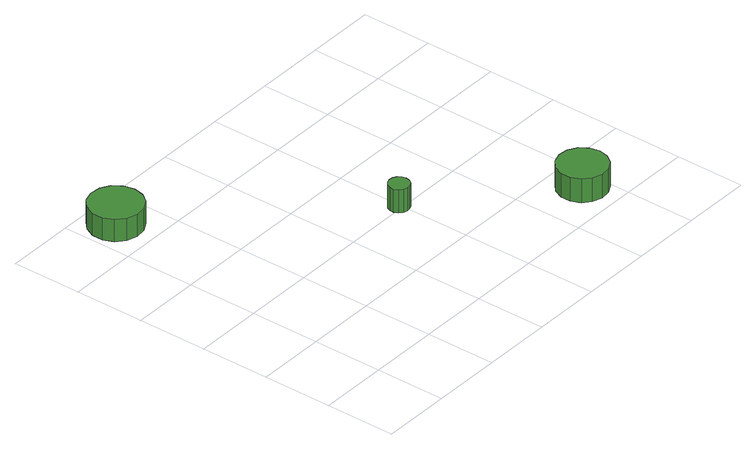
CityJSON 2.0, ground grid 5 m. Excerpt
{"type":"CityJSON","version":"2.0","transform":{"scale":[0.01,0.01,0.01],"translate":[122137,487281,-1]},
"CityObjects":{
"tree1":{"type":"SolitaryVegetationObject","attributes":{"function":"something"},"geometry":[{"type":"MultiSurface","lod":"1","boundaries":[[[0,1,2,3,4,5,6,7,8,9,10,11,12,13,14]],[[15,16,17,18,19,20,21,22,23,24,25,26,27,28,29]],[[0,29,28,1]],[[1,28,27,2]],[[2,27,26,3]],[[3,26,25,4]],[[4,25,24,5]],[[5,24,23,6]],[[6,23,22,7]],[[7,22,21,8]],[[8,21,20,9]],[[9,20,19,10]],[[10,19,18,11]],[[11,18,17,12]],[[12,17,16,13]],[[13,16,15,14]],[[14,15,29,0]]]}]},
"tree2":{"type":"SolitaryVegetationObject","attributes":{"function":"something"},"geometry":[{"type":"MultiSurface","lod":"1","boundaries":[[[30,31,32,33,34,35,36,37,38,39,40,41,42,43,44]],[[45,46,47,48,49,50,51,52,53,54,55,56,57,58,59]],[[30,59,58,31]],[[31,58,57,32]],[[32,57,56,33]],[[33,56,55,34]],[[34,55,54,35]],[[35,54,53,36]],[[36,53,52,37]],[[37,52,51,38]],[[38,51,50,39]],[[39,50,49,40]],[[40,49,48,41]],[[41,48,47,42]],[[42,47,46,43]],[[43,46,45,44]],[[44,45,59,30]]]}]},
"tree3":{"type":"SolitaryVegetationObject","attributes":{"function":"something"},"geometry":[{"type":"MultiSurface","lod":"1","boundaries":[[[60,61,62,63,64,65,66,67,68,69,70,71,72,73,74]],[[75,76,77,78,79,80,81,82,83,84,85,86,87,88,89]],[[60,89,88,61]],[[61,88,87,62]],[[62,87,86,63]],[[63,86,85,64]],[[64,85,84,65]],[[65,84,83,66]],[[66,83,82,67]],[[67,82,81,68]],[[68,81,80,69]],[[69,80,79,70]],[[70,79,78,71]],[[71,78,77,72]],[[72,77,76,73]],[[73,76,75,74]],[[74,75,89,60]]]}]}
},
"vertices":[
[419,2280,243],[403,2356,243],[357,2420,243],[289,2459,243],[211,2467,243],[137,2443,243],[79,2391,243],[47,2319,243],[47,2241,243],[79,2169,243],[137,2117,243],[211,2093,243],[289,2101,243],[357,2140,243],[403,2203,243],[403,2203,75],[357,2140,75],[289,2101,75],[211,2093,75],[137,2117,75],[79,2169,75],[47,2241,75],[47,2319,75],[79,2391,75],[137,2443,75],[211,2467,75],[289,2459,75],[357,2420,75],[403,2356,75],[419,2280,75],
[1563,1025,249],[1557,1055,249],[1539,1080,249],[1512,1096,249],[1481,1099,249],[1452,1089,249],[1429,1069,249],[1417,1041,249],[1417,1010,249],[1429,982,249],[1452,961,249],[1481,952,249],[1512,955,249],[1539,970,249],[1557,995,249],[1557,995,75],[1539,970,75],[1512,955,75],[1481,952,75],[1452,961,75],[1429,982,75],[1417,1010,75],[1417,1041,75],[1429,1069,75],[1452,1089,75],[1481,1099,75],[1512,1096,75],[1539,1080,75],[1557,1055,75],[1563,1025,75],
[2544,263,254],[2529,334,254],[2486,393,254],[2423,429,254],[2351,437,254],[2282,414,254],[2228,366,254],[2198,299,254],[2198,227,254],[2228,160,254],[2282,112,254],[2351,89,254],[2423,97,254],[2486,133,254],[2529,192,254],[2529,192,75],[2486,133,75],[2423,97,75],[2351,89,75],[2282,112,75],[2228,160,75],[2198,227,75],[2198,299,75],[2228,366,75],[2282,414,75],[2351,437,75],[2423,429,75],[2486,393,75],[2529,334,75],[2544,263,75]
]}
